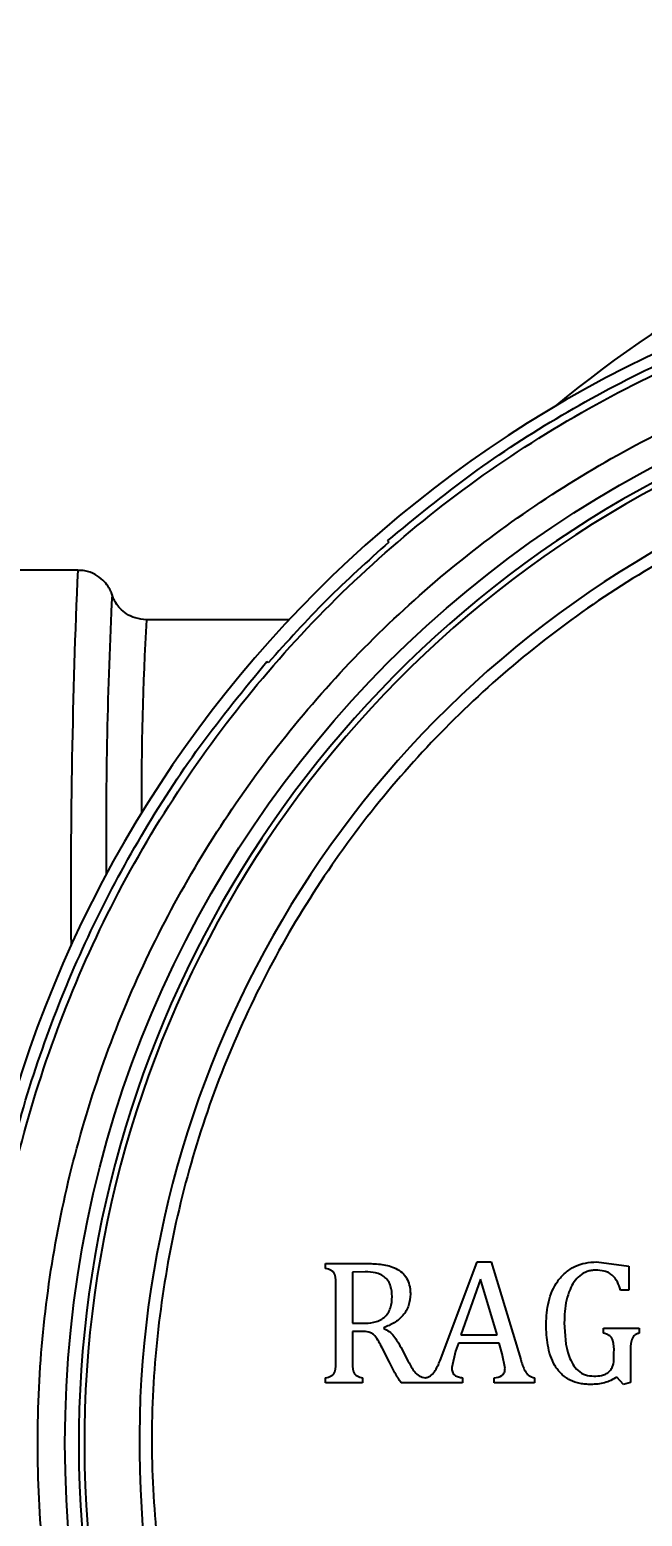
# Model space of a CAD drawing. Header units: millimetres. Extents: x 1964 to 5009, y 569 to 2723.
# Drawn here: x 2553.8 to 2604.6, y 2257.4 to 2380.6 of the extents above; entities that cross this region are included whole.
import ezdxf

# ---------------------------------------------------------------- set-up
doc = ezdxf.new("R2010")
doc.units = ezdxf.units.MM
doc.layers.add('AM_5', color=3, linetype='Continuous', lineweight=25)
doc.styles.add('SLDTEXTSTYLE1', font='txt.shx', dxfattribs={"width": 0.7, "bigfont": 'gbcbig.shx'})
doc.dimstyles.new('SLDDIMSTYLE12$0', dxfattribs={"dimtxt": 12, "dimasz": 10, "dimexe": 0, "dimexo": 0.0625, "dimgap": 0.875, "dimtad": 1, "dimdec": 1, "dimlfac": 1.8, "dimrnd": 1e-09, "dimzin": 12, "dimdsep": 46, "dimtxsty": 'SLDTEXTSTYLE1', "dimcen": 0.09, "dimdle": 8.16, "dimclrd": 3, "dimclre": 3, "dimadec": 0, "dimazin": 3, "dimtfac": 1, "dimtdec": 1, "dimtofl": 0, "dimtmove": 0, "dimatfit": 3, "dimfxl": 0, "dimfrac": 2, "dimtolj": 1, "dimlwd": 5, "dimlwe": 5, "dimarcsym": 0})

# ---------------------------------------------------------------- blocks, each defined once
blk = doc.blocks.new('*D64')
at = {"layer": 'AM_5', "color": 3, "lineweight": 5, "transparency": 16777216}
blk.add_line((2756.48, 2479.13), (2362.08, 2479.13), dxfattribs=at)
at = {"layer": 'AM_5', "color": 3, "linetype": 'Continuous', "lineweight": 5, "transparency": 16777216}
for p, q in [((2362.08, 2469.13), (2362.08, 2155.35)), ((2768.16, 2145.35), (2362.08, 2145.35))]:
    blk.add_line(p, q, dxfattribs=at)
at = {"layer": 'AM_5', "color": 3, "transparency": 16777216}
for points in [[(2360.42, 2469.13), (2363.75, 2469.13), (2362.08, 2479.13)], [(2360.42, 2155.35), (2363.75, 2155.35), (2362.08, 2145.35)]]:
    blk.add_solid(points, dxfattribs=at)
at = {"layer": 'Defpoints', "color": 0, "transparency": 16777216}
for p in [(2756.55, 2479.13), (2362.08, 2145.35), (2768.22, 2145.35)]:
    blk.add_point(p, dxfattribs=at)
at = {"layer": 'AM_5', "color": 0, "transparency": 16777216, "insert": (2347.49, 2312.24), "char_height": 12, "attachment_point": 5, "rotation": 90, "style": 'SLDTEXTSTYLE1'}
blk.add_mtext('\\A1;{\\H2.28571x;335}', dxfattribs=at)

msp = doc.modelspace()

# ---------------------------------------------------------------- linework, layer by layer
at = {"color": 7, "linetype": 'Continuous', "lineweight": 25}
for p, q in [((2583.448, 2338.237), (2583.56, 2338.126)), ((2557.774, 2335.812), (2548.469, 2335.812)), ((2560.639, 2333.733), (2560.621, 2333.758)), ((2560.64, 2333.727), (2560.639, 2333.733)), ((2575.29, 2331.704), (2563.468, 2331.704)), ((2573.565, 2328.131), (2573.453, 2328.242)), ((2578.323, 2277.955), (2578.323, 2278.367)), ((2578.323, 2278.367), (2581.935, 2278.367)), ((2587.867, 2270.473), (2590.885, 2278.504)), ((2590.885, 2278.504), (2592.03, 2278.504)), ((2592.03, 2278.504), (2594.491, 2270.415)), ((2600.779, 2278.504), (2603.454, 2278.163)), ((2603.454, 2278.163), (2603.454, 2276.171)), ((2581.599, 2277.681), (2580.542, 2277.653)), ((2580.542, 2277.653), (2580.542, 2273.427)), ((2591.168, 2277.085), (2589.537, 2272.467)), ((2592.528, 2272.467), (2591.168, 2277.085)), ((2579.17, 2270.336), (2579.17, 2276.519)), ((2603.454, 2276.171), (2602.768, 2276.171)), ((2580.542, 2273.427), (2581.359, 2273.427)), ((2581.333, 2272.741), (2580.542, 2272.741)), ((2580.542, 2272.741), (2580.542, 2270.34)), ((2583.134, 2273.061), (2583.134, 2272.996)), ((2589.537, 2272.467), (2592.528, 2272.467)), ((2601.338, 2272.604), (2601.338, 2273.016)), ((2601.338, 2273.016), (2604.301, 2273.016)), ((2604.301, 2273.016), (2604.301, 2272.604)), ((2583.612, 2270.194), (2583.001, 2271.393)), ((2584.542, 2271.44), (2585.172, 2270.259)), ((2589.087, 2271.103), (2588.772, 2269.746)), ((2589.329, 2271.781), (2589.087, 2271.103)), ((2592.697, 2271.781), (2589.329, 2271.781)), ((2592.95, 2270.88), (2592.697, 2271.781)), ((2593.19, 2269.674), (2592.95, 2270.88)), ((2602.22, 2270.542), (2602.22, 2270.971)), ((2603.592, 2271.022), (2603.592, 2268.503)), ((2578.323, 2268.488), (2578.323, 2268.9)), ((2581.389, 2268.488), (2578.323, 2268.488)), ((2581.389, 2268.9), (2581.389, 2268.488)), ((2589.668, 2268.488), (2584.585, 2268.472)), ((2589.668, 2268.9), (2589.668, 2268.488)), ((2592.3, 2268.488), (2592.3, 2268.9)), ((2595.634, 2268.488), (2592.3, 2268.488)), ((2595.634, 2268.9), (2595.634, 2268.488)), ((2603.011, 2268.351), (2602.466, 2268.964)), ((2603.592, 2268.503), (2603.011, 2268.351))]:
    msp.add_line(p, q, dxfattribs=at)
msp.add_circle((2648.203, 2263.488), 91.48, dxfattribs=at)
for centre, radius, start, end in [((2664.052, 2268.318), 104.994, 107.69614, 129.47441), ((2648.246, 2263.315), 99.998, 100.32817, 169.67428), ((2648.203, 2263.488), 90.341, 353.64897, 186.35103), ((2648.203, 2263.488), 89.875, 353.64897, 186.35103), ((2648.203, 2263.488), 85.319, 353.33017, 186.66983), ((3166.683, 2309.476), 609.478, 177.523389, 180.446978), ((2957.619, 2313.892), 397.495, 177.13528, 180.47351), ((2825.933, 2317.016), 262.875, 176.79691, 180.28903)]:
    msp.add_arc(centre, radius, start, end, dxfattribs=at)
for points in [[(2550.529, 2274.278), (2551.053, 2277.929), (2552.101, 2285.232), (2555.221, 2295.876), (2559.429, 2306.119), (2564.784, 2315.819), (2571.189, 2324.859), (2578.57, 2333.121), (2586.832, 2340.502), (2595.871, 2346.907), (2605.572, 2352.262), (2615.815, 2356.47), (2626.458, 2359.59), (2633.761, 2360.638), (2637.413, 2361.162)], [(2583.448, 2338.237), (2585.745, 2340.124), (2590.338, 2343.899), (2597.839, 2348.744), (2605.71, 2352.944), (2613.939, 2356.392), (2622.433, 2359.144), (2628.261, 2360.32), (2631.174, 2360.908)], [(2648.203, 2169.748), (2645.135, 2169.835), (2639, 2170.009), (2629.885, 2171.412), (2620.947, 2173.637), (2612.272, 2176.745), (2603.943, 2180.683), (2596.039, 2185.42), (2588.639, 2190.909), (2581.811, 2197.097), (2575.624, 2203.924), (2570.135, 2211.325), (2565.398, 2219.228), (2561.458, 2227.557), (2558.354, 2236.233), (2556.115, 2245.171), (2554.763, 2254.285), (2554.311, 2263.488), (2554.763, 2272.691), (2556.115, 2281.805), (2558.354, 2290.743), (2561.458, 2299.419), (2565.398, 2307.748), (2570.135, 2315.651), (2575.624, 2323.052), (2581.811, 2329.879), (2588.639, 2336.067), (2596.039, 2341.556), (2603.943, 2346.293), (2612.272, 2350.231), (2620.947, 2353.339), (2629.885, 2355.564), (2639, 2356.967), (2645.135, 2357.141), (2648.203, 2357.228)], [(2583.56, 2338.126), (2581.804, 2336.55), (2578.294, 2333.397), (2575.141, 2329.886), (2573.565, 2328.131)], [(2550.783, 2280.516), (2551.371, 2283.43), (2552.546, 2289.257), (2555.299, 2297.752), (2558.746, 2305.981), (2562.947, 2313.852), (2567.792, 2321.352), (2571.566, 2325.946), (2573.453, 2328.242)]]:
    msp.add_open_spline(points, degree=3, dxfattribs=at)
for points, knots in [([(2648.203, 2347.775), (2645.298, 2347.688), (2639.439, 2347.512), (2630.688, 2346.084), (2622.035, 2343.781), (2613.629, 2340.533), (2605.618, 2336.411), (2598.134, 2331.487), (2591.289, 2325.865), (2585.125, 2319.62), (2579.637, 2312.771), (2574.848, 2305.319), (2570.827, 2297.314), (2567.663, 2288.879), (2565.414, 2280.153), (2564.131, 2271.291), (2563.729, 2262.433), (2564.235, 2256.594), (2564.486, 2253.698)], [0, 0, 0, 0, 0.0612816, 0.1235957, 0.1866179, 0.25, 0.3133821, 0.3764043, 0.4387184, 0.5, 0.5612816, 0.6235957, 0.6866179, 0.75, 0.8133821, 0.8764043, 0.9387184, 1, 1, 1, 1]), ([(2560.654, 2333.681), (2560.622, 2333.781), (2560.555, 2333.982), (2560.308, 2334.463), (2559.87, 2335.007), (2559.216, 2335.484), (2558.479, 2335.784), (2557.975, 2335.781), (2557.772, 2335.78)], [0, 0, 0, 0, 0.1517469, 0.3066846, 0.4734915, 0.6611282, 0.8634718, 1, 1, 1, 1]), ([(2563.468, 2331.704), (2563.156, 2331.732), (2562.571, 2331.785), (2561.828, 2332.157), (2561.288, 2332.613), (2560.932, 2333.081), (2560.733, 2333.468), (2560.68, 2333.621), (2560.656, 2333.69)], [0, 0, 0, 0, 0.2215095, 0.4161134, 0.5868041, 0.7404371, 0.8835764, 1, 1, 1, 1]), ([(2581.935, 2278.367), (2582.339, 2278.353), (2583.145, 2278.326), (2584.136, 2278.029), (2584.788, 2277.538), (2585.136, 2277.03), (2585.282, 2276.541), (2585.338, 2276.14), (2585.342, 2275.938), (2585.344, 2275.837)], [0, 0, 0, 0, 0.2503213, 0.4998014, 0.6247836, 0.7496745, 0.8746984, 0.9373467, 1, 1, 1, 1]), ([(2596.594, 2273.359), (2596.629, 2273.982), (2596.698, 2275.226), (2597.329, 2276.697), (2598.161, 2277.633), (2598.95, 2278.147), (2599.844, 2278.456), (2600.467, 2278.488), (2600.779, 2278.504)], [0, 0, 0, 0, 0.2501594, 0.4995807, 0.624669, 0.7497301, 0.8748096, 1, 1, 1, 1]), ([(2579.17, 2276.519), (2579.184, 2276.841), (2579.201, 2277.245), (2578.973, 2277.673), (2578.706, 2277.855), (2578.476, 2277.915), (2578.323, 2277.955)], [0, 0, 0, 0, 0.4996211, 0.6251499, 0.7494732, 1, 1, 1, 1]), ([(2583.835, 2275.64), (2583.818, 2275.932), (2583.792, 2276.37), (2583.541, 2276.9), (2583.253, 2277.233), (2582.881, 2277.467), (2582.327, 2277.654), (2581.89, 2277.67), (2581.599, 2277.681)], [0, 0, 0, 0, 0.2495868, 0.3746258, 0.4995906, 0.6247112, 0.7498825, 1, 1, 1, 1]), ([(2600.691, 2277.818), (2600.573, 2277.812), (2600.338, 2277.801), (2599.881, 2277.685), (2599.362, 2277.388), (2598.889, 2276.854), (2598.522, 2276.16), (2598.266, 2275.333), (2598.124, 2274.401), (2598.11, 2273.772), (2598.104, 2273.459)], [0, 0, 0, 0, 0.0625578, 0.1250968, 0.2497271, 0.3745435, 0.4995432, 0.6653113, 0.8335626, 1, 1, 1, 1]), ([(2602.768, 2276.171), (2602.689, 2276.4), (2602.53, 2276.857), (2602.17, 2277.359), (2601.764, 2277.63), (2601.303, 2277.792), (2600.934, 2277.808), (2600.691, 2277.818)], [0, 0, 0, 0, 0.2503493, 0.4996618, 0.6209721, 0.7499106, 1, 1, 1, 1]), ([(2585.344, 2275.837), (2585.319, 2275.517), (2585.27, 2274.879), (2584.77, 2274.032), (2584.02, 2273.421), (2583.429, 2273.181), (2583.134, 2273.061)], [0, 0, 0, 0, 0.24990685, 0.49944842, 0.74945911, 1, 1, 1, 1]), ([(2581.359, 2273.427), (2581.68, 2273.431), (2582.162, 2273.436), (2582.775, 2273.633), (2583.186, 2273.888), (2583.502, 2274.255), (2583.786, 2274.835), (2583.815, 2275.318), (2583.835, 2275.64)], [0, 0, 0, 0, 0.2503, 0.3753367, 0.5003813, 0.6253296, 0.7504389, 1, 1, 1, 1]), ([(2600.292, 2268.351), (2600.145, 2268.354), (2599.849, 2268.361), (2599.265, 2268.448), (2598.555, 2268.676), (2597.823, 2269.198), (2597.108, 2270.15), (2596.658, 2271.591), (2596.616, 2272.769), (2596.594, 2273.359)], [0, 0, 0, 0, 0.06265322, 0.12530292, 0.25030366, 0.37521459, 0.50021885, 0.74968949, 1, 1, 1, 1]), ([(2598.104, 2273.459), (2598.14, 2272.508), (2598.186, 2271.318), (2598.775, 2270.027), (2599.22, 2269.472), (2599.842, 2269.095), (2600.314, 2269.056), (2600.55, 2269.037)], [0, 0, 0, 0, 0.4997947, 0.6251408, 0.7502026, 0.8750194, 1, 1, 1, 1]), ([(2583.001, 2271.393), (2582.824, 2271.741), (2582.604, 2272.175), (2582.184, 2272.584), (2581.821, 2272.74), (2581.528, 2272.741), (2581.333, 2272.741)], [0, 0, 0, 0, 0.5001583, 0.6250646, 0.7501102, 1, 1, 1, 1]), ([(2583.134, 2272.996), (2583.294, 2272.916), (2583.615, 2272.754), (2583.987, 2272.356), (2584.287, 2271.912), (2584.457, 2271.597), (2584.542, 2271.44)], [0, 0, 0, 0, 0.2497421, 0.4995193, 0.7496968, 1, 1, 1, 1]), ([(2602.22, 2270.971), (2602.228, 2271.323), (2602.238, 2271.763), (2602.022, 2272.244), (2601.761, 2272.485), (2601.507, 2272.556), (2601.338, 2272.604)], [0, 0, 0, 0, 0.500125, 0.6246688, 0.7500352, 1, 1, 1, 1]), ([(2604.301, 2272.604), (2604.264, 2272.591), (2604.189, 2272.565), (2604.045, 2272.499), (2603.876, 2272.391), (2603.731, 2272.197), (2603.58, 2271.742), (2603.587, 2271.342), (2603.592, 2271.022)], [0, 0, 0, 0, 0.06262569, 0.1252285, 0.25009261, 0.37487365, 0.50008783, 1, 1, 1, 1]), ([(2578.323, 2268.9), (2578.476, 2268.94), (2578.706, 2269), (2578.976, 2269.179), (2579.204, 2269.608), (2579.185, 2270.013), (2579.17, 2270.336)], [0, 0, 0, 0, 0.2505117, 0.3752446, 0.5001647, 1, 1, 1, 1]), ([(2580.542, 2270.34), (2580.535, 2270.019), (2580.528, 2269.656), (2580.675, 2269.287), (2580.77, 2269.159), (2581.003, 2268.998), (2581.234, 2268.939), (2581.389, 2268.9)], [0, 0, 0, 0, 0.49924852, 0.56209257, 0.62459054, 0.74961398, 1, 1, 1, 1]), ([(2584.585, 2268.472), (2584.408, 2268.75), (2584.054, 2269.308), (2583.759, 2269.899), (2583.612, 2270.194)], [0, 0, 0, 0, 0.4999015, 1, 1, 1, 1]), ([(2585.172, 2270.259), (2585.333, 2269.957), (2585.574, 2269.505), (2586.078, 2269.007), (2586.418, 2268.934), (2586.589, 2268.898)], [0, 0, 0, 0, 0.5005372, 0.7503463, 1, 1, 1, 1]), ([(2586.589, 2268.898), (2586.675, 2268.919), (2586.847, 2268.963), (2587.148, 2269.158), (2587.54, 2269.649), (2587.736, 2270.143), (2587.867, 2270.473)], [0, 0, 0, 0, 0.125077, 0.2502224, 0.4998872, 1, 1, 1, 1]), ([(2588.772, 2269.746), (2588.779, 2269.63), (2588.789, 2269.454), (2588.895, 2269.245), (2589.057, 2269.077), (2589.327, 2268.957), (2589.554, 2268.919), (2589.668, 2268.9)], [0, 0, 0, 0, 0.2495954, 0.3779288, 0.4998398, 0.7495428, 1, 1, 1, 1]), ([(2592.3, 2268.9), (2592.523, 2268.938), (2592.803, 2268.987), (2593.059, 2269.202), (2593.174, 2269.395), (2593.184, 2269.562), (2593.19, 2269.674)], [0, 0, 0, 0, 0.4994773, 0.6261796, 0.7503153, 1, 1, 1, 1]), ([(2594.491, 2270.415), (2594.586, 2270.09), (2594.706, 2269.682), (2594.982, 2269.259), (2595.226, 2269.02), (2595.47, 2268.948), (2595.634, 2268.9)], [0, 0, 0, 0, 0.5004596, 0.6283614, 0.7507034, 1, 1, 1, 1]), ([(2600.55, 2269.037), (2600.766, 2269.046), (2601.095, 2269.059), (2601.507, 2269.197), (2601.783, 2269.364), (2601.999, 2269.603), (2602.187, 2269.997), (2602.206, 2270.325), (2602.22, 2270.542)], [0, 0, 0, 0, 0.2501826, 0.3813476, 0.5003835, 0.6219047, 0.7503749, 1, 1, 1, 1]), ([(2602.466, 2268.964), (2602.128, 2268.776), (2601.453, 2268.399), (2600.679, 2268.367), (2600.292, 2268.351)], [0, 0, 0, 0, 0.4996166, 1, 1, 1, 1])]:
    msp.add_open_spline(points, degree=3, knots=knots, dxfattribs=at)

# ---------------------------------------------------------------- dimensions: what is measured, and where the dimension line sits
at = {"layer": 'AM_5'}
dim = msp.add_linear_dim(base=(2362.084, 2145.348), p1=(2756.546, 2479.134), p2=(2768.221, 2145.348), angle=90, text='{\\H2.28571x;335}', dimstyle='SLDDIMSTYLE12$0', override={"dimlfac": 1}, dxfattribs=at)
dim.commit()
dim.dimension.update_dxf_attribs({"geometry": '*D64', "text_midpoint": (2347.494, 2312.241)})

doc.saveas('drawing.dxf')
